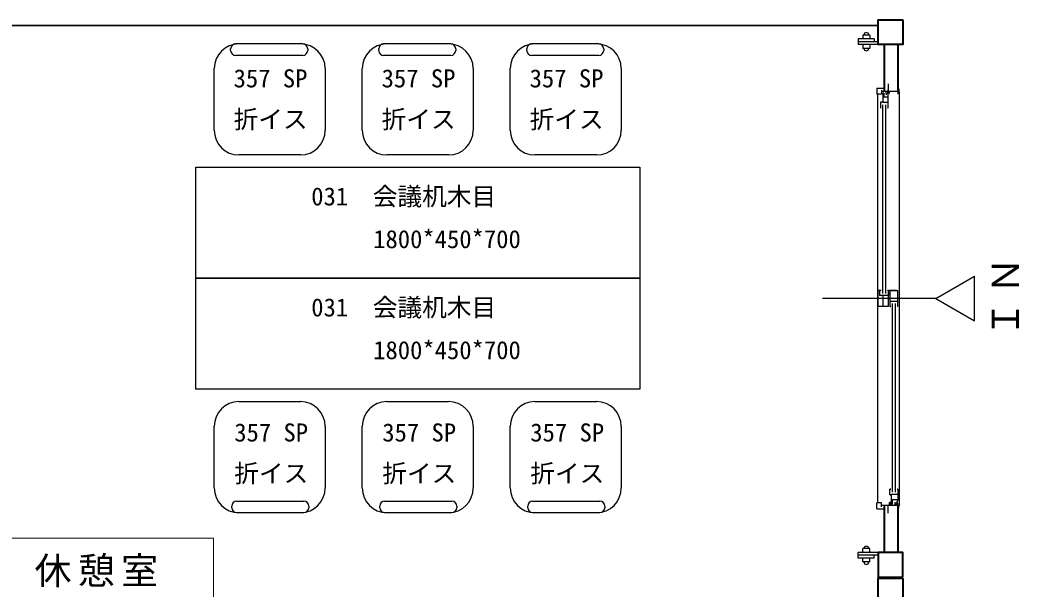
# Model space of a CAD drawing. Units: millimetres at full size, sheet at 1:50; details may follow other scales. Extents: x -9796 to 9869, y -7043 to 6939.
# Drawn here: x -4871 to -821, y 295 to 2601 of the extents above; entities that cross this region are included whole.
import ezdxf
from ezdxf.enums import TextEntityAlignment as Align

# ---------------------------------------------------------------- set-up
doc = ezdxf.new("R2010")
doc.units = ezdxf.units.MM
doc.header["$LTSCALE"] = 50
for name, color, linetype, lineweight in [('0-1', 7, 'Continuous', 25), ('0-2', 7, 'Continuous', 25), ('0-3', 7, 'Continuous', 25), ('0-A', 7, 'Continuous', 25)]:
    doc.layers.add(name, color=color, linetype=linetype, lineweight=lineweight)
doc.styles.add('ＭＳ ゴシック', font='')
doc.styles.get('ＭＳ ゴシック').set_extended_font_data('MS Gothic')

msp = doc.modelspace()

# ---------------------------------------------------------------- linework, layer by layer
at = {"layer": '0-1'}
for p, q in [((-1472.31, 2525.12), (-1472.31, 2501.12)), ((-1407.31, 2525.12), (-1472.31, 2525.12)), ((-1392.31, 2513.12), (-1472.31, 2513.12)), ((-1425.81, 2540.12), (-1453.81, 2540.12)), ((-1453.81, 2540.12), (-1453.81, 2525.12)), ((-1425.81, 2540.12), (-1425.81, 2525.12)), ((-1407.31, 2525.12), (-1407.31, 2513.12)), ((-1392.31, 2501.12), (-1472.31, 2501.12)), ((-1453.81, 2501.12), (-1453.81, 2486.12)), ((-1425.81, 2486.12), (-1453.81, 2486.12)), ((-1425.81, 2501.12), (-1425.81, 2486.12)), ((-1397.31, 2325.12), (-1397.31, 2300.12)), ((-1397.31, 2325.12), (-1367.31, 2325.12)), ((-1377.56, 2317.12), (-1377.56, 2300.12)), ((-1307.56, 2311.12), (-1377.56, 2311.12)), ((-1358.81, 2303.12), (-1358.81, 2311.12)), ((-1350.56, 2317.12), (-1353.56, 2317.12)), ((-1350.56, 2342.12), (-1350.56, 2311.12)), ((-1347.41, 2311.12), (-1347.41, 2303.12)), ((-1304.56, 2307.62), (-1308.06, 2311.12)), ((-1307.56, 2322.42), (-1307.56, 2311.12)), ((-1392.56, 2300.12), (-1397.31, 2300.12)), ((-1392.56, 644.12), (-1392.56, 2300.12)), ((-1377.56, 2300.12), (-1392.56, 2300.12)), ((-1372.81, 2305.12), (-1372.81, 2266.67)), ((-1368.61, 2305.12), (-1372.81, 2305.12)), ((-1351.31, 2287.87), (-1372.81, 2287.87)), ((-1368.61, 2305.12), (-1368.61, 2287.87)), ((-1358.81, 2303.12), (-1359.31, 2298.12)), ((-1354.31, 2308.12), (-1354.31, 2306.12)), ((-1351.31, 2308.12), (-1354.31, 2308.12)), ((-1354.31, 2303.12), (-1354.31, 2301.12)), ((-1351.31, 2301.12), (-1354.31, 2301.12)), ((-1351.31, 2245.12), (-1351.31, 2308.12)), ((-1304.56, 636.62), (-1304.56, 2307.62)), ((-1382.81, 2267.62), (-1382.81, 2245.12)), ((-1372.81, 2267.62), (-1382.81, 2267.62)), ((-1379.61, 2245.12), (-1382.81, 2245.12)), ((-1380.71, 2245.12), (-1379.31, 2245.12)), ((-1351.31, 2266.67), (-1372.81, 2266.67)), ((-1372.31, 1492.62), (-1372.31, 2257.12)), ((-1360.31, 1492.62), (-1360.31, 2257.12)), ((-1353.31, 2245.12), (-1351.31, 2245.12)), ((-1392.81, 1504.62), (-1392.81, 1439.62)), ((-1379.31, 1504.62), (-1392.81, 1504.62)), ((-1386.51, 1504.62), (-1386.51, 1483.62)), ((-1351.31, 1504.62), (-1353.31, 1504.62)), ((-1351.31, 1504.62), (-1351.31, 1439.62)), ((-1349.31, 1504.62), (-1312.31, 1504.62)), ((-1349.31, 1491.62), (-1349.31, 1504.62)), ((-1317.61, 1504.62), (-1348.81, 1504.62)), ((-1343.81, 1504.62), (-1343.81, 1439.62)), ((-1312.31, 1439.62), (-1312.31, 1504.62)), ((-1157.89, 1472.12), (-1617.9, 1472.12)), ((-1351.31, 1483.62), (-1386.51, 1483.62)), ((-1371.06, 1439.62), (-1371.06, 1483.62)), ((-1351.31, 1488.32), (-1345.71, 1488.32)), ((-1345.71, 1496.62), (-1345.71, 1488.32)), ((-1343.81, 1461.42), (-1312.31, 1461.42)), ((-1351.31, 1439.62), (-1392.81, 1439.62)), ((-1340.61, 1439.62), (-1343.81, 1439.62)), ((-1341.71, 1439.62), (-1340.31, 1439.62)), ((-1333.31, 687.12), (-1333.31, 1451.62)), ((-1321.31, 687.12), (-1321.31, 1451.62)), ((-1312.31, 1439.62), (-1314.31, 1439.62)), ((-1340.61, 699.12), (-1343.81, 699.12)), ((-1341.71, 699.12), (-1340.31, 699.12)), ((-1312.31, 699.12), (-1314.31, 699.12)), ((-1312.31, 699.12), (-1312.31, 654.11)), ((-1342.81, 676.62), (-1337.81, 676.62)), ((-1337.81, 639.12), (-1337.81, 677.57)), ((-1312.31, 677.57), (-1337.81, 677.57)), ((-1337.81, 654.12), (-1337.81, 676.62)), ((-1312.31, 655.82), (-1337.81, 655.82)), ((-1333.61, 639.12), (-1333.61, 655.82)), ((-1316.31, 643.18), (-1312.31, 654.11)), ((-1397.31, 619.12), (-1397.31, 644.12)), ((-1392.56, 644.12), (-1397.31, 644.12)), ((-1397.31, 619.12), (-1367.31, 619.12)), ((-1377.56, 644.12), (-1392.56, 644.12)), ((-1377.56, 627.12), (-1377.56, 644.12)), ((-1350.56, 627.12), (-1353.56, 627.12)), ((-1350.56, 602.12), (-1350.56, 633.12)), ((-1345.31, 633.12), (-1345.31, 645.62)), ((-1341.31, 645.62), (-1345.31, 645.62)), ((-1341.31, 633.12), (-1341.31, 645.62)), ((-1333.61, 639.12), (-1337.81, 639.12)), ((-1324.31, 646.12), (-1323.81, 641.13)), ((-1323.81, 641.1), (-1323.81, 633.12)), ((-1319.31, 641.12), (-1319.31, 643.12)), ((-1316.31, 643.12), (-1319.31, 643.12)), ((-1319.31, 636.12), (-1319.31, 638.12)), ((-1316.31, 636.12), (-1319.31, 636.12)), ((-1316.31, 643.18), (-1316.31, 636.12)), ((-1311.81, 643.12), (-1313.31, 643.12)), ((-1311.81, 633.12), (-1311.81, 643.12)), ((-1304.56, 636.62), (-1308.06, 633.12)), ((-1425.81, 458.12), (-1453.81, 458.12)), ((-1453.81, 443.12), (-1453.81, 458.12)), ((-1425.81, 443.12), (-1425.81, 458.12)), ((-1472.31, 419.12), (-1472.31, 443.12)), ((-1392.31, 443.12), (-1472.31, 443.12)), ((-1392.31, 431.12), (-1472.31, 431.12)), ((-1407.31, 419.12), (-1472.31, 419.12)), ((-1453.81, 404.12), (-1453.81, 419.12)), ((-1425.81, 404.12), (-1425.81, 419.12)), ((-1407.31, 419.12), (-1407.31, 431.12)), ((-1425.81, 404.12), (-1453.81, 404.12))]:
    msp.add_line(p, q, dxfattribs=at)
at = {"layer": '0-1', "color": 2, "lineweight": 40}
for p, q in [((-1367.31, 2501.12), (-1367.31, 2311.12)), ((-1312.31, 2501.12), (-1312.31, 2311.12)), ((-1367.31, 633.12), (-1367.31, 443.12)), ((-1312.31, 633.12), (-1312.31, 443.12))]:
    msp.add_line(p, q, dxfattribs=at)
for points in [[(-1292.31, 2601.12), (-1292.31, 2501.12), (-1392.31, 2501.12), (-1392.31, 2601.12)], [(-1292.31, 343.12), (-1292.31, 443.12), (-1392.31, 443.12), (-1392.31, 343.12)], [(-1292.31, 338.12), (-1292.31, 238.12), (-1392.31, 238.12), (-1392.31, 338.12)]]:
    msp.add_lwpolyline(points, close=True, dxfattribs=at)
at = {"layer": '0-1'}
for points in [[(-1311.81, 2311.12), (-1311.81, 2301.12), (-1313.31, 2301.12)], [(-1338.31, 676.62), (-1343.81, 676.62), (-1343.81, 699.12)], [(-1307.56, 621.82), (-1307.56, 633.12), (-1377.56, 633.12)]]:
    msp.add_lwpolyline(points, dxfattribs=at)
for centre, radius, start, end in [((-1439.81, 2540.12), 10, 359.99998, 179.99998), ((-1439.81, 2486.12), 10, 180, 0), ((-1324.11, 641.1), 0.3, 0, 5.71059), ((-1439.81, 458.12), 10, 0, 180), ((-1439.81, 404.12), 10, 180, 0)]:
    msp.add_arc(centre, radius, start, end, dxfattribs=at)
at = {"layer": '0-2', "color": 3, "lineweight": 35}
msp.add_line((-6892.31, 2578.62), (-1392.31, 2578.62), dxfattribs=at)
at = {"layer": '0-3'}
for p, q in [((-4016.5, 2477.48), (-4016.5, 2484.05)), ((-3724.23, 2504.05), (-3996.5, 2504.05)), ((-3704.23, 2484.05), (-3704.23, 2477.48)), ((-3416.5, 2477.48), (-3416.5, 2484.05)), ((-3124.23, 2504.05), (-3396.5, 2504.05)), ((-3104.23, 2484.05), (-3104.23, 2477.48)), ((-2816.5, 2477.48), (-2816.5, 2484.05)), ((-2524.23, 2504.05), (-2796.5, 2504.05)), ((-2504.23, 2484.05), (-2504.23, 2477.48)), ((-3724.23, 2457.48), (-3996.5, 2457.48)), ((-3124.23, 2457.48), (-3396.5, 2457.48)), ((-2524.23, 2457.48), (-2796.5, 2457.48)), ((-4083.26, 2154.05), (-4083.26, 2404.05)), ((-3633.26, 2404.05), (-3633.26, 2154.05)), ((-3483.26, 2154.05), (-3483.26, 2404.05)), ((-3033.26, 2404.05), (-3033.26, 2154.05)), ((-2883.26, 2154.05), (-2883.26, 2404.05)), ((-2433.26, 2404.05), (-2433.26, 2154.05)), ((-3733.26, 2054.05), (-3983.26, 2054.05)), ((-3133.26, 2054.05), (-3383.26, 2054.05)), ((-2533.26, 2054.05), (-2783.26, 2054.05)), ((-3983.25, 1054.05), (-3733.25, 1054.05)), ((-3383.25, 1054.05), (-3133.25, 1054.05)), ((-2783.25, 1054.05), (-2533.25, 1054.05)), ((-4083.26, 704.05), (-4083.26, 954.05)), ((-3633.26, 954.05), (-3633.26, 704.05)), ((-3483.26, 704.05), (-3483.26, 954.05)), ((-3033.26, 954.05), (-3033.26, 704.05)), ((-2883.26, 704.05), (-2883.26, 954.05)), ((-2433.26, 954.05), (-2433.26, 704.05)), ((-3992.28, 650.62), (-3720.01, 650.62)), ((-3392.28, 650.62), (-3120.01, 650.62)), ((-2792.28, 650.62), (-2520.01, 650.62)), ((-4012.28, 624.05), (-4012.28, 630.62)), ((-3700.01, 630.62), (-3700.01, 624.05)), ((-3412.28, 624.05), (-3412.28, 630.62)), ((-3100.01, 630.62), (-3100.01, 624.05)), ((-2812.28, 624.05), (-2812.28, 630.62)), ((-2500.01, 630.62), (-2500.01, 624.05)), ((-3992.28, 604.05), (-3720.01, 604.05)), ((-3392.28, 604.05), (-3120.01, 604.05)), ((-2792.28, 604.05), (-2520.01, 604.05))]:
    msp.add_line(p, q, dxfattribs=at)
for points in [[(-4158.26, 1554.05), (-4158.26, 2004.05), (-2358.26, 2004.05), (-2358.26, 1554.05)], [(-4158.26, 1104.05), (-4158.26, 1554.05), (-2358.26, 1554.05), (-2358.26, 1104.05)]]:
    msp.add_lwpolyline(points, close=True, dxfattribs=at)
for centre, radius, start, end in [((-3983.26, 2404.05), 100, 90, 180), ((-3996.5, 2484.05), 20, 90, 180), ((-3996.5, 2477.48), 20, 180, 270), ((-3733.26, 2404.05), 100, 0, 90), ((-3724.23, 2484.05), 20, 0, 90), ((-3724.23, 2477.48), 20, 270, 0), ((-3383.26, 2404.05), 100, 90, 180), ((-3396.5, 2484.05), 20, 90, 180), ((-3396.5, 2477.48), 20, 180, 270), ((-3133.26, 2404.05), 100, 0, 90), ((-3124.23, 2484.05), 20, 0, 90), ((-3124.23, 2477.48), 20, 270, 0), ((-2783.26, 2404.05), 100, 90, 180), ((-2796.5, 2484.05), 20, 90, 180), ((-2796.5, 2477.48), 20, 180, 270), ((-2533.26, 2404.05), 100, 0, 90), ((-2524.23, 2484.05), 20, 0, 90), ((-2524.23, 2477.48), 20, 270, 0), ((-3983.26, 2154.05), 100, 180, 270), ((-3733.26, 2154.05), 100, 270, 0), ((-3383.26, 2154.05), 100, 180, 270), ((-3133.26, 2154.05), 100, 270, 0), ((-2783.26, 2154.05), 100, 180, 270), ((-2533.26, 2154.05), 100, 270, 0), ((-3983.25, 954.05), 100, 90, 180), ((-3733.25, 954.05), 100, 0, 90), ((-3383.25, 954.05), 100, 90, 180), ((-3133.25, 954.05), 100, 0, 90), ((-2783.25, 954.05), 100, 90, 180), ((-2533.25, 954.05), 100, 0, 90), ((-3983.25, 704.05), 100, 180, 270), ((-3733.25, 704.05), 100, 270, 0), ((-3383.25, 704.05), 100, 180, 270), ((-3133.25, 704.05), 100, 270, 0), ((-2783.25, 704.05), 100, 180, 270), ((-2533.25, 704.05), 100, 270, 0), ((-3992.28, 630.62), 20, 90, 180), ((-3720.01, 630.62), 20, 0, 90), ((-3392.28, 630.62), 20, 90, 180), ((-3120.01, 630.62), 20, 0, 90), ((-2792.28, 630.62), 20, 90, 180), ((-2520.01, 630.62), 20, 0, 90), ((-3992.28, 624.05), 20, 180, 270), ((-3720.01, 624.05), 20, 270, 0), ((-3392.28, 624.05), 20, 180, 270), ((-3120.01, 624.05), 20, 270, 0), ((-2792.28, 624.05), 20, 180, 270), ((-2520.01, 624.05), 20, 270, 0)]:
    msp.add_arc(centre, radius, start, end, dxfattribs=at)
at = {"layer": '0-A'}
for p, q in [((-1157.89, 1472.12), (-1001.04, 1562.67)), ((-1001.04, 1381.57), (-1001.04, 1562.67)), ((-1157.89, 1472.12), (-1001.04, 1381.57))]:
    msp.add_line(p, q, dxfattribs=at)
at = {"layer": '0-A', "color": 4, "lineweight": 18}
msp.add_lwpolyline([(-5035.99, 250.89), (-4085.99, 250.89), (-4085.99, 500.89), (-5035.99, 500.89)], close=True, dxfattribs=at)

# ---------------------------------------------------------------- texts
at = {"layer": '0-3', "color": 4, "style": 'ＭＳ ゴシック'}
for s, p in [('357 SP', (-4004.47, 2305.79)), ('357 SP', (-3404.47, 2305.79)), ('357 SP', (-2804.47, 2305.79)), ('折イス', (-4004.47, 2139.85)), ('折イス', (-3404.47, 2139.85)), ('折イス', (-2804.47, 2139.85)), ('031\u3000会議机木目', (-3689.84, 1827.4)), ('1800*450*700', (-3438.73, 1654.22)), ('031\u3000会議机木目', (-3689.84, 1377.4)), ('1800*450*700', (-3438.73, 1204.22)), ('357 SP', (-4001.9, 870.44)), ('357 SP', (-3401.9, 870.44)), ('357 SP', (-2801.9, 870.44)), ('折イス', (-4001.9, 704.5)), ('折イス', (-3401.9, 704.5)), ('折イス', (-2801.9, 704.5))]:
    msp.add_text(s, height=73.31, dxfattribs=at).set_placement(p, align=Align.BOTTOM_LEFT)
at = {"layer": '0-A', "insert": (-820.73, 1314.5), "char_height": 110, "attachment_point": 7, "rotation": 90, "style": 'ＭＳ ゴシック'}
msp.add_mtext('\\T1.17;ＩＮ', dxfattribs=at)
at = {"layer": '0-A', "insert": (-4811.46, 301.89), "char_height": 110, "attachment_point": 7, "style": 'ＭＳ ゴシック'}
msp.add_mtext('\\T1.17;休憩室', dxfattribs=at)

doc.saveas('drawing.dxf')
